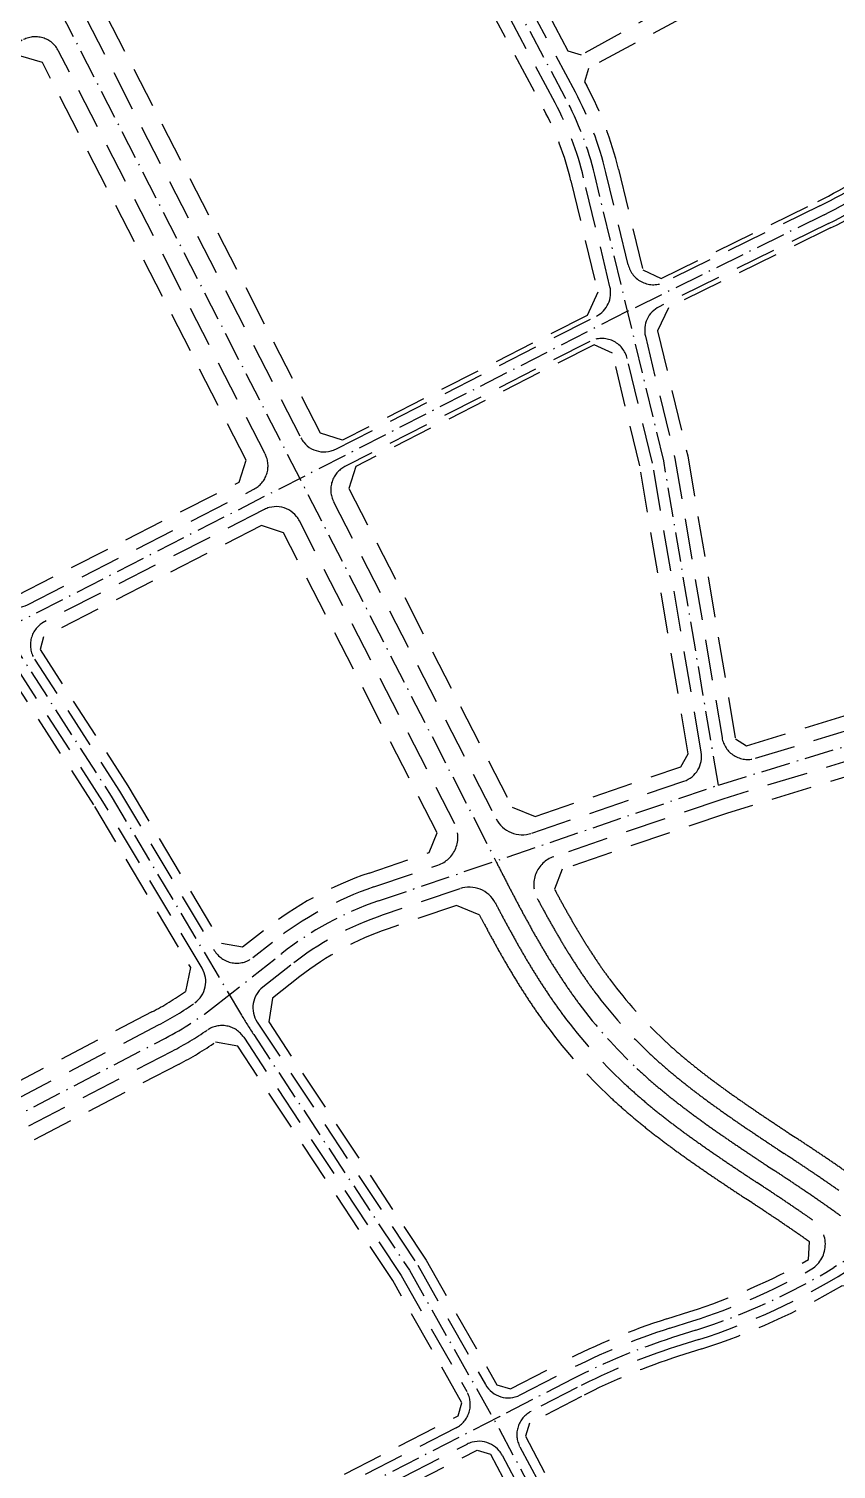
# Model space of a CAD drawing. Header units: metres. Extents: x 566631 to 571358, y 2062953 to 2068466.
# Drawn here: x 569225.3 to 569472.5, y 2065749.5 to 2066190.2 of the extents above; entities that cross this region are included whole.
import ezdxf

# ---------------------------------------------------------------- set-up
doc = ezdxf.new("R2010")
doc.units = ezdxf.units.M
doc.linetypes.add('ACAD_ISO10W100', pattern=[18.5, 12, -3, 0.5, -3])
doc.linetypes.add('HIDDEN', pattern=[0.375, 0.25, -0.125])
for name, color, linetype in [('LogDg phu', 7, 'CONTINUOUS'), ('TimDg', 222, 'CONTINUOUS'), ('ViaHeSphu', 32, 'CONTINUOUS')]:
    doc.layers.add(name, color=color, linetype=linetype)

msp = doc.modelspace()

# ---------------------------------------------------------------- linework, layer by layer
at = {"layer": 'LogDg phu', "linetype": 'HIDDEN', "ltscale": 50}
for points in [[(569509.5297263071, 2066199.522449776), (569521.6782726073, 2066184.506352848, -0.4206261719347163), (569520.3535265073, 2066173.146736099), (569492.6310443857, 2066151.702985747, -0.0504457527350718), (569467.5254370936, 2066136.04770359), (569420.1363752624, 2066112.759221962, -0.4802349865761712), (569408.8310715258, 2066118.06294), (569402.0147011725, 2066146.317894623, 0.0637052441397532), (569392.6640932825, 2066170.864600914), (569366.1359202054, 2066220.456521459, 0.0210814109306994), (569323.1316461687, 2066293.291601406), (569287.7085976349, 2066347.891661484, -0.4340957324080572), (569290.8800746519, 2066360.653031011), (569324.7531986479, 2066379.516316423), (569380.1293569983, 2066414.048165765, -0.4220807707306792), (569392.6532194326, 2066410.967323395), (569403.6415720586, 2066392.247439082, -0.0357588389617375), (569422.165840105, 2066354.793619699), (569443.4373248405, 2066302.722967664, 0.0541542706850382), (569464.7670666124, 2066263.307605242), (569500.0864012007, 2066212.147026325, 0.0190016403130101), (569509.5297263011, 2066199.522449783)], [(569199.9829216107, 2066276.986286192), (569308.6142396762, 2066065.117196628, 0.4136519782363047), (569319.3694010491, 2066061.641418709), (569399.1123425183, 2066102.334956075, 0.3469044047658754), (569403.2528824353, 2066111.336886706), (569395.2099175139, 2066144.676273668, 0.0637052441395635), (569386.4917178869, 2066167.562816248), (569359.96354481, 2066217.154736794, 0.0210814109306975), (569317.2592507615, 2066289.481749416), (569280.9177012099, 2066345.497560337, 0.3946070368930966), (569268.988732894, 2066348.462167605), (569212.1523670366, 2066316.811098424)], [(569545.3565556367, 2066155.239032767), (569535.5188833635, 2066167.398795488, 0.4078298988910711), (569524.4047379026, 2066168.694914995), (569496.3020691462, 2066146.957084652, -0.05044575273415201), (569470.1717431885, 2066130.662811386), (569418.3664207453, 2066105.204039818, 0.3511368249886921), (569414.1179332621, 2066096.148045312), (569423.1429704188, 2066058.737810523), (569437.5661759903, 2065973.329149248, 0.4528223627116942), (569447.7979456049, 2065967.012205523), (569478.7864826032, 2065976.506221752, 0.0558197756860159), (569518.7159407744, 2065993.80463523), (569556.6440263074, 2066015.537929983), (569575.5777345703, 2066027.563458266, 0.0435113158917577), (569590.412228865, 2066038.906964131), (569603.3986032151, 2066050.759742028, 0.360386900618198), (569604.8148777629, 2066060.867746442), (569591.2083373634, 2066082.93221673), (569560.3690486223, 2066133.865793058, 0.0339596038125394), (569545.3565556449, 2066155.239032757)], [(569431.2158898176, 2065968.894894377), (569416.2811770486, 2066057.332504019), (569408.5582557129, 2066089.345258692, 0.4848863756936256), (569397.1450044106, 2066094.594912854), (569322.1342479342, 2066056.316251879, 0.4147753695903237), (569318.6517979461, 2066045.540445006), (569368.3952577728, 2065948.523288878, 0.372251940546358), (569379.3068373881, 2065944.110574196), (569425.9079549348, 2065959.990345135, 0.3677710264517885), (569431.2158898175, 2065968.894894377)], [(569645.5979927315, 2065732.69031671), (569677.778499234, 2066001.135349494), (569687.2823138178, 2066083.669191475, 0.6329421102622586), (569678.0752327224, 2066089.401393059), (569617.9718728545, 2066050.731139532, 0.0420431816964482), (569609.9884883333, 2066044.589314268), (569596.4794396574, 2066032.259486925, -0.0435113158531307), (569580.4029877128, 2066019.966292208), (569561.2963499299, 2066007.830929718), (569523.190516395, 2065985.995783009, -0.0558197756951924), (569481.4228734516, 2065967.901023131), (569437.8497041572, 2065954.551429494), (569386.0285534794, 2065936.892882962, 0.4622805877420561), (569380.9892122948, 2065924.140648392)], [(569187.8876635178, 2065845.13679297), (569265.0719389294, 2065885.400760943, 0.0340066748849343), (569276.1419550723, 2065892.169770433, 0.3910180622275651), (569278.3886732571, 2065902.787857241), (569248.0233918097, 2065953.795702841), (569220.8323350268, 2065995.980934251, 0.3850223366386697), (569210.4717753365, 2065998.772550763), (569127.8162570061, 2065956.592699332, 0.3955307336591382), (569124.1081881628, 2065946.295246764), (569167.9341385146, 2065844.810104078, 0.4146159468407903), (569178.4603087511, 2065840.641703333, 0.0179511053109145), (569187.8876635112, 2065845.136792967)], [(569368.1585158696, 2065922.744552131, 0.3700740853165852), (569357.2786108454, 2065927.096068477), (569333.8523532562, 2065919.113349945, 0.0849440042370258), (569305.5476492178, 2065903.727501309), (569296.9710042998, 2065896.969098139, 0.3900123014366991), (569295.2485740455, 2065886.274266657), (569344.4105942287, 2065811.896272204), (569365.1315166585, 2065775.357859041, 0.4022328739867619), (569375.7476825332, 2065772.189165175), (569390.4819293313, 2065779.762842735, -0.0414622626076678), (569421.5431101586, 2065792.600552955), (569428.610950349, 2065794.857139699, 0.0498845844782404), (569464.5924021921, 2065810.441586026, 0.5541046144370321), (569465.3612704535, 2065825.684087903, 0.0021546715920828), (569462.3655334897, 2065827.755241682, 0.0020833363474018), (569458.2701889912, 2065830.535621381, 0.0012500006510135), (569454.141158314, 2065833.29884233, 0.000277777778388), (569449.9821105928, 2065836.062118224), (569448.203821562, 2065837.2421919, -0.0002777777784069), (569444.0322806793, 2065840.013769653, -0.0012500006510707), (569439.8519982396, 2065842.811283838, -0.0020833363475317), (569435.6739195104, 2065845.647832822, -0.0029166749374458), (569431.5079925901, 2065848.537410805, -0.0037500175784194), (569427.3646976808, 2065851.493881861, -0.0045833654277134), (569423.2551852048, 2065854.530866451, -0.0054167196429198), (569419.1914095541, 2065857.661616762, -0.0062500813817514), (569415.1862561778, 2065860.898878665, -0.0070834518013918), (569411.2549119252, 2065864.253638757, -0.0080557321284455), (569407.4074912246, 2065867.74159067, -0.0444811971744369), (569388.9476739204, 2065888.396030792, -0.0080557321282781), (569385.9129538143, 2065892.608111361, -0.0070834518014888), (569383.0180724522, 2065896.891424726, -0.0062500813815592), (569380.2491609335, 2065901.233572491, -0.0054167196427171), (569377.5926502061, 2065905.622059794, -0.0045833654275163), (569375.0344329785, 2065910.045507863, -0.0037500175782622), (569372.5600029804, 2065914.493519778, -0.0029166749373532), (569370.1545779064, 2065918.956538738, -0.001766400477646), (569368.1585158993, 2065922.744552146)], [(569380.9892126329, 2065924.140648572, 0.0026167483709098), (569383.0900307382, 2065920.248388622, 0.0037500175782661), (569385.4769563377, 2065915.957673785, 0.0045833654274919), (569387.9250350562, 2065911.724667704, 0.0054167196428554), (569390.446907816, 2065907.558598856, 0.0062500813814588), (569393.0545235215, 2065903.469391733, 0.0070834518012133), (569395.7590258421, 2065899.467766282, 0.0080557321285016), (569398.5696320496, 2065895.566659897, 0.0444811971742364), (569415.6094634072, 2065876.501022862, 0.0080557321283548), (569419.1704269238, 2065873.27276412, 0.007083451801624), (569422.845652846, 2065870.136499717, 0.0062500813817842), (569426.6174963221, 2065867.087816172, 0.0054167196431643), (569430.4753106392, 2065864.115739362, 0.0045833654276741), (569434.4078969468, 2065861.209505572, 0.0037500175784432), (569438.4046706248, 2065858.357585554, 0.0029166749374931), (569442.455562091, 2065855.547798676, 0.0020833363475401), (569446.5509065897, 2065852.767418977, 0.0012500006510958), (569450.6813248275, 2065850.003274742, 0.0002777777784062), (569454.8389849905, 2065847.240922133), (569456.6172740201, 2065846.060848458, -0.0002777777783814), (569460.7874273446, 2065843.290193989, -0.0012500006510132), (569464.9690973446, 2065840.491756519, -0.0020833363473572), (569469.1471760734, 2065837.655207534, -0.0029166749372578), (569473.3131029943, 2065834.76562955, -0.0037500175781782)], [(569192.0502627837, 2065837.157271221), (569269.2345381946, 2065877.421239193, 0.0298499754538502), (569279.9236367022, 2065883.835977634, -0.4189481027751877), (569291.1159102684, 2065881.645420722), (569339.2923621379, 2065808.758508088), (569359.458008459, 2065773.199245731, -0.4266654528362219), (569356.1475204625, 2065762.133229518), (569239.8277778812, 2065702.526162964, -0.4336485167017452), (569227.4608540828, 2065706.967634613), (569177.8455844615, 2065821.858759085, -0.4138731726356388), (569182.0098145227, 2065832.371152402, 0.0180039543683363), (569192.0502627757, 2065837.157271217)], [(569475.8592077596, 2065810.116146389, -0.0618517419194803), (569430.4358468361, 2065789.141393657), (569423.3680066462, 2065786.884806914, 0.0414622626076498), (569393.2248902764, 2065774.426536405), (569379.0955007896, 2065767.16376678, 0.4180617507578595), (569375.6863038553, 2065756.29837356), (569390.5907974052, 2065728.214814911, -0.1104115437118851)], [(569239.683550229, 2065695.710336047), (569359.5287773972, 2065757.124007309, -0.4100112306218295), (569370.2436522094, 2065753.754690451), (569385.2909387603, 2065725.402076327, -0.1104115437117371), (569390.0279055748, 2065708.151218805), (569392.386743516, 2065659.103446465, 0.1710194013976294), (569407.1798128609, 2065622.787098412), (569434.6483721132, 2065591.81869391, -0.4190906567655528), (569433.8717810211, 2065580.4378103), (569415.5438254385, 2065564.717648432, -0.0865460035562136), (569387.3359728747, 2065547.950803651), (569378.3497066861, 2065544.531029355, -0.0395534469325565), (569363.870592029, 2065540.295812317), (569304.576157927, 2065527.936265361, -0.3768486838170135), (569287.3478339826, 2065537.692855963), (569235.7759692936, 2065685.962545221, -0.3741157176350312), (569239.683550229, 2065695.710336047)]]:
    msp.add_lwpolyline(points, format="xyb", dxfattribs=at)
for points in [[(569234.4552261118, 2066183.45196208, 0.428813008141019), (569223.3380360934, 2066186.731083385), (569154.4833696121, 2066146.999228117, 0.3980388323877919), (569151.3413535171, 2066136.462505653), (569198.3444081878, 2066043.430608866, 0.02618506051788), (569205.9920176824, 2066030.079532255), (569214.5554188052, 2066016.793948657, 0.3850223366296933), (569224.9159784948, 2066014.002332146), (569294.2009554759, 2066049.359076553, 0.4147753695952906), (569297.6834054638, 2066060.134883427)], [(569330.9494300315, 2065927.632330915), (569350.6075692496, 2065934.331027519, 0.457458314251994), (569355.7133024153, 2065946.956274775), (569308.1772163822, 2066039.668279459, 0.4136519782417972), (569297.422055009, 2066043.144057378), (569230.1674485882, 2066008.823429256, 0.4440200327990047), (569227.0796002832, 2065997.363460975), (569253.124384392, 2065956.956600242), (569282.1259349564, 2065908.239560818, 0.4529497109706858), (569293.951523456, 2065906.048216221), (569299.9772669761, 2065910.796507016, -0.0849440042193754)]]:
    msp.add_lwpolyline(points, format="xyb", close=True, dxfattribs=at)
at = {"layer": 'TimDg', "linetype": 'ACAD_ISO10W100', "ltscale": 0.75}
for points in [[(569436.4645401516, 2065958.833511514), (569419.7120737337, 2066058.035157271), (569398.6123093432, 2066145.497084146, 0.06370524413987583), (569389.5779055847, 2066169.213708581), (569363.049732508, 2066218.805629126, 0.02108141093095045), (569320.1954484651, 2066291.38667541), (569273.1956072401, 2066363.830868127), (569085.6119489634, 2066661.709498525, 0.04234246792433702), (569070.3325542028, 2066681.949813842), (568996.0890019117, 2066764.700506453, -0.07496954107545066), (568963.3246234639, 2066814.534993951), (568886.5681600325, 2066981.043018761), (568801.4192673704, 2067173.117024646), (568783.08454704, 2067218.92005826), (568756.0492485889, 2067284.093804757), (568726.9781402784, 2067363.65814337)], [(569171.5196800678, 2066319.348936138), (569368.5424418903, 2065935.085595564, 0.0002777777783917), (569370.8261721118, 2065930.637610616, 0.0012500006510485), (569373.1247141061, 2065926.19726691, 0.002083336347431), (569375.4528027821, 2065921.77235357, 0.0029166749373502), (569377.8250168592, 2065917.3709542, 0.0037500175782431), (569380.2556946581, 2065913.001590824, 0.0045833654275693), (569382.7588426311, 2065908.673363749, 0.0054167196428176), (569385.3480343749, 2065904.396085673, 0.0062500813815119), (569388.0362979867, 2065900.18040823, 0.0070834518012178), (569390.8359898285, 2065896.037938821, 0.0080557321282322), (569393.7586529852, 2065891.981345345, 0.0444811971743686), (569411.5084773158, 2065872.121306766, 0.0080557321283999), (569415.2126694245, 2065868.763201438, 0.0070834518015061), (569419.015954512, 2065865.517689192, 0.0062500813817663), (569422.9044529381, 2065862.374716466, 0.0054167196430381), (569426.865247922, 2065859.323302907, 0.0045833654277559), (569430.8862973137, 2065856.351693716, 0.0037500175783957), (569434.9563316074, 2065853.44749818, 0.0029166749374689), (569439.0647408008, 2065850.597815749, 0.0020833363475158), (569443.2014524146, 2065847.789351407, 0.0012500006510993), (569447.3568027534, 2065845.008522198, 0.0002777777784029), (569451.5214032761, 2065842.241557017), (569453.2996923064, 2065841.061483341, -0.0002777777783847), (569457.4642928293, 2065838.29451816, -0.0012500006510175), (569461.6196431678, 2065835.51368895, -0.0020833363473794), (569465.7563547816, 2065832.705224607, -0.002916674937278), (569469.8647639746, 2065829.855542178, -0.0037500175781502), (569473.9347982685, 2065826.95134664, -0.0045833654274559)], [(569531.0820271883, 2066177.652643661), (569494.4665567693, 2066149.330035202, -0.05044575274094978), (569468.848590141, 2066133.355257488), (569408.6753350165, 2066103.784219524)], [(569143.7455655434, 2066144.844000096), (569195.6667580259, 2066042.07776386, 0.02618506051799402), (569203.4704411837, 2066028.454216297), (569250.573888101, 2065955.376151541), (569290.4312556754, 2065888.42342282, 0.01177333034304831), (569294.1860646405, 2065882.441144848), (569341.8514781834, 2065810.327390145), (569369.3529598563, 2065761.832420709), (569387.9408680827, 2065726.808445619, -0.110411543711766), (569393.0244422252, 2065708.295330229), (569395.3832801665, 2065659.247557889, 0.1710194013973222), (569409.4241595446, 2065624.777803805), (569455.2684863821, 2065573.092324252), (569487.4810468778, 2065537.611350364, -0.1050919412276144), (569496.6936135154, 2065521.806161106), (569504.4816036376, 2065498.172458333, 0.06472252834494165), (569510.7299802834, 2065485.157259991), (569522.6147514093, 2065466.892071385), (569556.529379816, 2065426.673948936, -0.04877271195609806), (569561.3866837169, 2065419.621127164), (569601.8515131661, 2065346.53285072)], [(568224.6297189047, 2065550.434805205), (568690.6807987861, 2065689.411728227), (569163.4571935057, 2065830.394142556, 0.04779126320281171), (569189.9689631507, 2065841.147032096), (569267.1532385624, 2065881.411000068, 0.04667288304413944), (569282.7952716611, 2065891.527845013), (569302.762458096, 2065907.262004161, -0.08494400423705069), (569332.4008916438, 2065923.37284043), (569436.4645401516, 2065958.833511514), (569480.1046780173, 2065972.203622438, 0.05581977569525856), (569520.9532285862, 2065989.90020912), (569558.9701881188, 2066011.684429851), (569577.9903611438, 2066023.764875238, 0.04351131585312356), (569593.4458342672, 2066035.583225533), (569606.6416385947, 2066047.62715201, -0.0351499840612001), (569617.3600985807, 2066055.688475423), (569692.6588285115, 2066104.135367295)], [(569408.6618517798, 2066103.840109715), (569093.3071906312, 2065942.911801189, -0.04674679817551361), (569058.631622848, 2065929.124817975), (568564.1792138047, 2065784.257189562), (568255.9034754456, 2065693.936720197)], [(569484.5444329112, 2065818.822018711), (569471.8421395047, 2065811.17548021, -0.05827317264394392), (569429.5233985926, 2065791.999266678), (569422.4555583945, 2065789.742679932, 0.04146226260110204), (569391.8534098038, 2065777.09468957), (569369.6760539312, 2065765.695115176, -0.0003120765956559374), (569369.3428799092, 2065765.524120328), (569217.2435135354, 2065687.582088708, -0.03143486463200169), (569182.6927389962, 2065672.536391057), (568915.3295573366, 2065575.591172386)]]:
    msp.add_lwpolyline(points, format="xyb", dxfattribs=at)
at = {"layer": 'ViaHeSphu', "linetype": 'HIDDEN', "ltscale": 50}
for points in [[(569215.0715308026, 2066311.56910616), (569271.7409103757, 2066343.12718392), (569278.8305601126, 2066341.365252244), (569313.9035962436, 2066287.304691135, -0.0210814109306609), (569356.4364731557, 2066215.268002699), (569382.9646462323, 2066165.676082154, -0.0637052441393145), (569391.3214697089, 2066143.738204551), (569399.5346112759, 2066109.693407944), (569396.2535774247, 2066102.56012588), (569321.370856446, 2066064.346802566), (569314.63597715, 2066066.523333808), (569205.322025871, 2066279.72379705)], [(569404.8277109426, 2066227.550658165, -0.0346334895220405), (569409.6793532853, 2066230.214243536), (569443.546669833, 2066245.863120818, -0.0287740536741792), (569447.8265213947, 2066247.549311387), (569467.1125762544, 2066253.892953093), (569470.1486956363, 2066252.871982353), (569483.5054680188, 2066233.524499862), (569482.5118999693, 2066229.743783276), (569468.6284975831, 2066222.437414487), (569457.3990766129, 2066216.393222901), (569439.2742235139, 2066207.286303107), (569394.526122889, 2066182.22297861), (569390.493663699, 2066183.402276852), (569378.3636729978, 2066206.078151793), (569379.3835003974, 2066210.475987778), (569388.7207825091, 2066217.196607119), (569404.8277109426, 2066227.550658165)], [(569508.3635582956, 2066198.578985783, -0.0190016403744831), (569498.8519681755, 2066211.294824352), (569490.1835659829, 2066223.548084511), (569487.1627954459, 2066222.342766555), (569473.0133149787, 2066216.69698093), (569460.5553248499, 2066211.397236691), (569444.0241436029, 2066203.605704713), (569396.7180157716, 2066178.126607895), (569395.4918060997, 2066174.058720473), (569396.1911649371, 2066172.751335008, -0.0637052441393174), (569405.9031489773, 2066147.255963741), (569413.3187775417, 2066116.516987172), (569418.9787741082, 2066113.861682495), (569466.8638386421, 2066137.393915516, 0.0504457527421652), (569491.7132662721, 2066152.889449899), (569520.7357784418, 2066175.338792739), (569521.5458531328, 2066182.285133652), (569508.3635582954, 2066198.578985784)], [(569544.190409553, 2066154.295579901), (569533.4976288744, 2066167.51229136), (569526.3978684064, 2066168.340257673), (569497.2198253393, 2066145.77060938, -0.0504457527343977), (569470.8333197102, 2066129.316588333), (569421.1415811063, 2066104.896498617), (569417.8267573328, 2066097.830683781), (569427.0639952016, 2066059.540842811), (569441.685626074, 2065972.957183428), (569445.0535712572, 2065970.877863722), (569477.4682871788, 2065980.808821062, 0.0558197756859355), (569516.4786529625, 2065997.70906134), (569554.3178644964, 2066019.391430116), (569573.165107999, 2066031.362041295, 0.043511315891842), (569587.3786234629, 2066042.230702728), (569600.5744277933, 2066054.274629207, -0.001048329382321), (569600.8754320854, 2066054.54820384), (569602.0781246154, 2066062.083789824), (569559.0859220761, 2066133.088884912, 0.033959603793997), (569544.1904095667, 2066154.295579884)], [(569347.916822076, 2065938.168219744), (569350.3683302326, 2065944.230208419), (569303.2961105303, 2066036.037511412), (569296.5612312343, 2066038.214042655), (569229.8215685362, 2066004.156194927), (569228.7747123446, 2066000.270985043), (569255.6748806833, 2065958.537048942), (569284.2872533404, 2065910.473753717), (569290.7721137507, 2065909.27207451), (569297.1920758542, 2065914.331009868, -0.0849440042191316), (569329.497968419, 2065931.891821399), (569347.916822076, 2065938.168219744)], [(569482.7410688756, 2065963.598423821), (569439.2348681833, 2065950.269347481), (569388.665141585, 2065933.037235524), (569386.2635907973, 2065927.00121768, 0.0026428622433247), (569388.3550446171, 2065923.125823044, 0.0037500175782467), (569390.6982180172, 2065918.913756746, 0.0045833654275444), (569393.0912274814, 2065914.77597166, 0.0054167196429659), (569395.5457812574, 2065910.721112039, 0.0062500813813198), (569398.072749056, 2065906.758375236, 0.0070834518013065), (569400.6820618561, 2065902.897593741, 0.0080557321285826), (569403.3806309637, 2065899.151947814, 0.0444811971744758), (569419.7104494984, 2065880.880738957, 0.0080557321283057), (569423.1281844231, 2065877.782326801, 0.0070834518016666), (569426.67537353, 2065874.75529171, 0.0062500813816841), (569430.330539706, 2065871.800915877, 0.0054167196431979), (569434.0853733565, 2065868.908175817, 0.0045833654275878), (569437.9294965793, 2065866.067317428, 0.0037500175784177), (569441.8530096425, 2065863.267672927, 0.0029166749375184), (569445.8463833814, 2065860.497781603, 0.0020833363475236), (569449.9003607647, 2065857.745486547, 0.0012500006510679), (569454.0058469016, 2065854.998027286, 0.0002777777784076), (569458.1565655458, 2065852.240288019), (569459.9348557339, 2065851.060213575, -0.0002777777783781), (569464.1105618598, 2065848.285869819, -0.0012500006509978), (569468.3185471697, 2065845.469827015, -0.0020833363473746), (569472.5379973655, 2065842.605190459, -0.0029166749372363), (569476.7614420138, 2065839.675716923, -0.0037500175782069)], [(569564.987619795, 2065697.286997183), (569517.8772472735, 2065762.583136855, 0.0002777777784007), (569514.9592617624, 2065766.622809079, 0.0012500006510765), (569512.0533176749, 2065770.617685519, 0.0020833363474203), (569509.1445562739, 2065774.560903471, 0.0029166749375029), (569506.2205826037, 2065778.442875874, 0.0037500175782526), (569503.2696111505, 2065782.253877261, 0.004583365427878), (569500.2805627093, 2065785.983937469, 0.0054167196431441), (569497.2431648942, 2065789.622747069, 0.0062500813817146), (569494.1480770006, 2065793.159554566, 0.0070834518015716), (569490.9846090144, 2065796.585625538, 0.0080557321280435), (569487.7548822316, 2065799.879549461, 0.0066460478593052), (569485.1106703302, 2065802.422278695, 0.0066218077622035), (569482.306476335, 2065804.979104001), (569474.2537566503, 2065805.625758454, -0.0573038101922572), (569431.3482950795, 2065786.283520636), (569424.2804548899, 2065784.026933893, 0.0414622626076699), (569394.5963707488, 2065771.75838324), (569378.6294798818, 2065763.551103646), (569377.3676960084, 2065759.529693851), (569393.2407267278, 2065729.621184204, -0.1104115437115284)], [(569376.7491849298, 2065548.736779004, -0.0395534469329399), (569362.9523322196, 2065544.701127167), (569299.5230405339, 2065531.479695495), (569292.9856488468, 2065535.181892789), (569239.5138592843, 2065688.913887362), (569241.1981639524, 2065693.115527677), (569362.6133513495, 2065755.333711754), (569366.6895837554, 2065754.051931164), (569382.6410094376, 2065723.995707035, -0.1104115437118365), (569387.0313689243, 2065708.00710738), (569389.3902068655, 2065658.959335041, 0.171019401397387), (569404.9354661771, 2065620.796393018), (569431.4641504298, 2065590.887615595), (569430.9867827727, 2065583.891829467), (569412.6141379022, 2065568.133337372, -0.0865460035563404), (569385.7354511184, 2065552.156553299), (569376.7491849298, 2065548.736779004)]]:
    msp.add_lwpolyline(points, format="xyb", dxfattribs=at)
for points in [[(569229.524842074, 2066179.917303742), (569222.9128731622, 2066181.867567081), (569154.9362036325, 2066142.642350652), (569153.6906227197, 2066138.465306364), (569201.0220583498, 2066044.783453871, 0.0261850605181602), (569208.5135941812, 2066031.704848211), (569217.3561359877, 2066017.986195225), (569221.6536240934, 2066016.828252111), (569289.717441505, 2066051.561827851), (569291.8898027046, 2066058.283803709)], [(569245.4728955186, 2065952.215254141), (569274.781120515, 2065902.983060524), (569273.3327587728, 2065895.694736888, -0.0333118788168673), (569262.9906393018, 2065889.39052182), (569185.8063638847, 2065849.126553845, -0.0152993961385308), (569178.0392096874, 2065845.372397987), (569171.4553269196, 2065848.006820288), (569128.72182483, 2065946.962245607), (569131.1931574707, 2065953.825233249), (569213.7341297382, 2065995.946630797), (569218.031617844, 2065994.788687683)], [(569363.2629763978, 2065919.159094503), (569356.2233216543, 2065921.982378978), (569335.3038148686, 2065914.853859461, 0.0849440042195127), (569308.3328403421, 2065900.192998458), (569299.972129792, 2065893.604751745), (569298.8019486847, 2065886.338919232), (569346.9697102743, 2065813.46515426), (569368.628402639, 2065775.273116582), (569372.7764487702, 2065774.035015323), (569389.1104488607, 2065782.430995901, -0.0414622626076542), (569420.6306619057, 2065795.458425973), (569427.6985021082, 2065797.71501272, 0.0513163965825753), (569464.0985390134, 2065813.604385958), (569464.3671369925, 2065819.047239999, 0.0013325876731674), (569462.9680859353, 2065820.035367432, 0.0029166749372646), (569458.9747121978, 2065822.805258756, 0.0020833363473845), (569454.9207304078, 2065825.557556777, 0.0012500006510142), (569450.8180237985, 2065828.303166501, 0.0002777777783841), (569446.6645288793, 2065831.062753107), (569444.8862386921, 2065832.24282755, -0.0002777777784086), (569440.7077586054, 2065835.019017109, -0.0012500006510421), (569436.5025440647, 2065837.833216268, -0.0020833363475477), (569432.2830982201, 2065840.697849895, -0.002916674937422), (569428.0596535725, 2065843.627323431, -0.0037500175783752), (569423.8430980481, 2065846.636070005, -0.0045833654277883), (569419.6451224878, 2065849.738429996, -0.0054167196428941), (569415.4783661701, 2065852.948517057, -0.0062500813817324), (569411.3565787382, 2065856.280050816, -0.0070834518015088), (569407.2971544256, 2065859.744076076, -0.0080557321283515), (569403.3065051335, 2065863.361874574, -0.0444811971745468), (569384.13671324, 2065884.810691571, -0.0080557321281781), (569380.9899178003, 2065889.178283901, -0.0070834518013963), (569377.9998469175, 2065893.602441223, -0.0062500813813769), (569375.1502874924, 2065898.071059308, -0.0054167196426841), (569372.4264577811, 2065902.570755838, -0.0045833654274664), (569369.8131712987, 2065907.089424902, -0.0037500175782396), (569367.2949891011, 2065911.616085356, -0.0029166749373561), (569364.8563530308, 2065916.140723906, -0.001394250971558)], [(569232.1114577221, 2065707.54903124), (569238.5435171861, 2065705.239013792), (569356.751720548, 2065765.813806073), (569357.9416906962, 2065769.791536536), (569336.7332460927, 2065807.18962603), (569289.3307904685, 2065878.905547557), (569282.5150776454, 2065880.156584626, -0.0299886617532021), (569271.3158378326, 2065873.431478321), (569194.1315624164, 2065833.167510346, -0.0156384497265435), (569185.1759151935, 2065828.846398761), (569182.557883078, 2065822.297292328)]]:
    msp.add_lwpolyline(points, format="xyb", close=True, dxfattribs=at)
msp.add_lwpolyline([(569323.3047690846, 2066049.616155588), (569373.327744744, 2065952.053845759), (569380.3417709972, 2065949.217327334), (569424.9142677747, 2065964.405826587), (569427.2543824546, 2065968.331584318), (569412.3601522655, 2066056.529471731), (569404.0501640461, 2066090.975713333), (569398.4239574021, 2066093.563550782), (569325.4771302843, 2066056.338131446)], close=True, dxfattribs=at)

doc.saveas('drawing.dxf')
